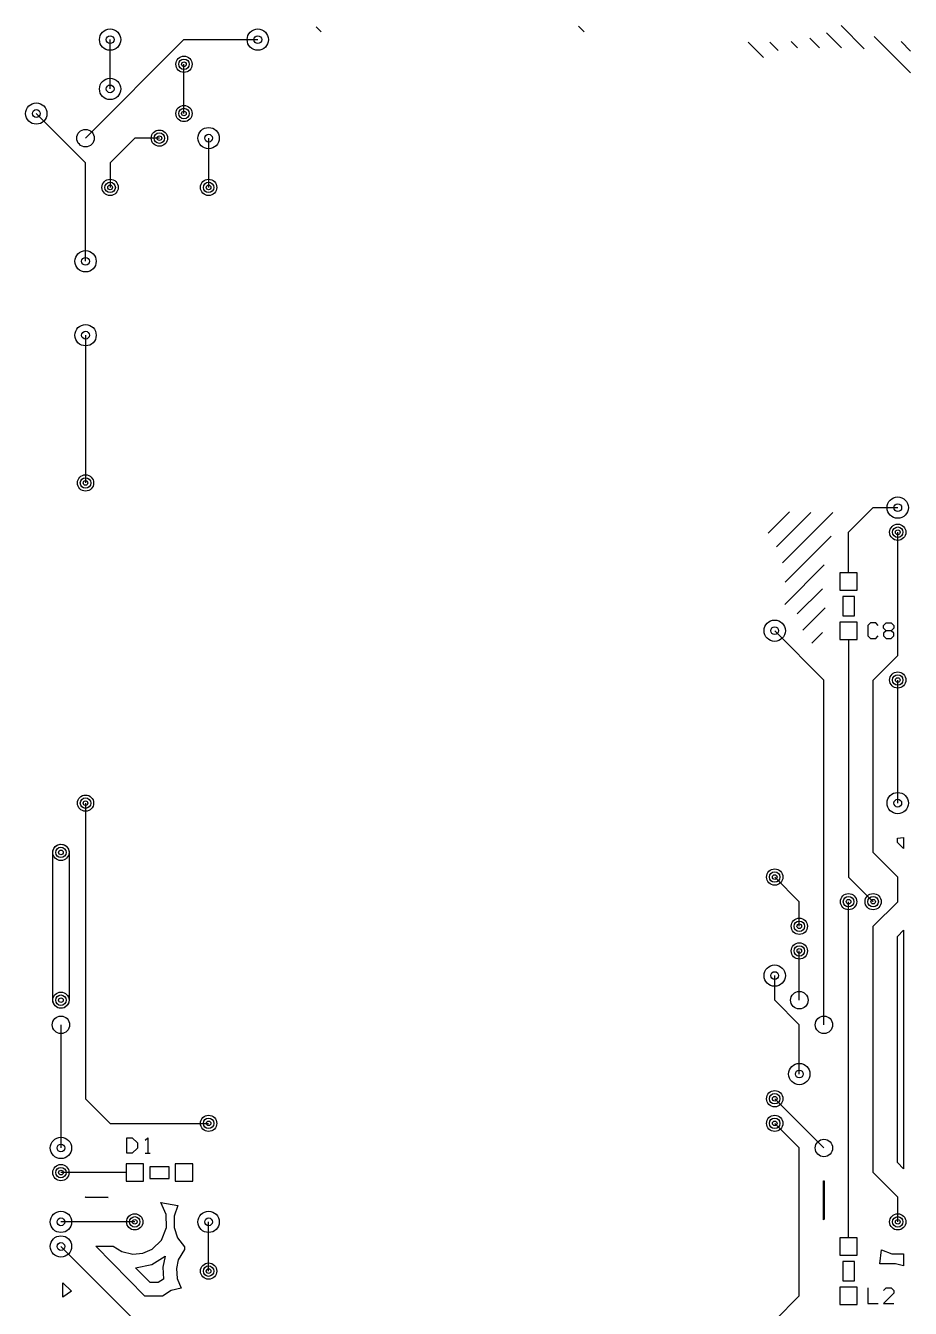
# Model space of a CAD drawing. Extents: x 8 to 54, y 9 to 364.
# Drawn here: x 8.3 to 54, y 297.8 to 363.9 of the extents above; entities that cross this region are included whole.
import ezdxf

# ---------------------------------------------------------------- set-up
doc = ezdxf.new("R2010")
doc.units = 0
doc.layers.add('SCORE', color=5, linetype='CONTINUOUS')

msp = doc.modelspace()

# ---------------------------------------------------------------- linework, layer by layer
at = {"layer": 'SCORE'}
for p, q in [((23.3278, 363.8804), (23.5882, 363.62)), ((36.875, 363.9097), (37.1646, 363.62)), ((50.4203, 363.9408), (51.6101, 362.751)), ((11.43, 358.14), (16.51, 363.22)), ((12.7, 360.68), (12.7, 363.22)), ((16.51, 363.22), (20.32, 363.22)), ((47.8408, 363.1262), (48.172, 362.795)), ((48.7971, 363.3013), (49.3033, 362.795)), ((49.6547, 363.575), (50.4347, 362.795)), ((52.1192, 363.3732), (53.99, 361.5025)), ((53.5086, 363.1152), (53.99, 362.6338)), ((45.6142, 363.09), (46.4067, 362.2975)), ((46.7456, 363.09), (47.1767, 362.6589)), ((16.51, 359.41), (16.51, 361.95)), ((11.43, 356.87), (8.89, 359.41)), ((13.97, 358.14), (12.7, 356.87)), ((15.24, 358.14), (13.97, 358.14)), ((17.78, 358.14), (17.78, 355.6)), ((11.43, 351.79), (11.43, 356.87)), ((12.7, 356.87), (12.7, 355.6)), ((11.43, 347.98), (11.43, 340.36)), ((46.6487, 337.7642), (47.7478, 338.8633)), ((47.0821, 337.0662), (48.8609, 338.845)), ((47.3866, 336.2394), (49.9923, 338.845)), ((50.8, 337.82), (52.07, 339.09)), ((52.07, 339.09), (53.34, 339.09)), ((47.5272, 335.2486), (49.9, 337.6214)), ((50.8, 335.73), (50.8, 337.82)), ((53.34, 331.47), (53.34, 337.82)), ((47.505, 334.095), (49.5482, 336.1382)), ((51.25, 335.73), (50.35, 335.73)), ((50.35, 335.73), (50.35, 334.83)), ((51.25, 334.83), (51.25, 335.73)), ((48.1501, 333.6088), (49.45, 334.9086)), ((50.35, 334.83), (51.25, 334.83)), ((51.1, 334.51), (50.5, 334.51)), ((50.5, 334.51), (50.5, 333.51)), ((51.1, 333.51), (51.1, 334.51)), ((48.4393, 332.7666), (49.6, 333.9273)), ((50.5, 333.51), (51.1, 333.51)), ((49.53, 330.2), (46.99, 332.74)), ((51.25, 333.19), (50.35, 333.19)), ((50.35, 333.19), (50.35, 332.29)), ((51.25, 332.29), (51.25, 333.19)), ((51.9333, 333.14), (51.8, 333.0067)), ((51.8, 333.0067), (51.8, 332.4733)), ((52.2, 333.14), (51.9333, 333.14)), ((52.3333, 333.0067), (52.2, 333.14)), ((52.6, 333.0067), (52.7333, 333.14)), ((52.6, 332.8733), (52.6, 333.0067)), ((52.7333, 332.74), (52.6, 332.8733)), ((52.7333, 332.74), (52.6, 332.6067)), ((52.7333, 333.14), (53, 333.14)), ((53, 332.74), (52.7333, 332.74)), ((53, 333.14), (53.1333, 333.0067)), ((53.1333, 332.8733), (53, 332.74)), ((53.1333, 332.6067), (53, 332.74)), ((53.1333, 333.0067), (53.1333, 332.8733)), ((48.9035, 332.0993), (49.45, 332.6459)), ((50.35, 332.29), (51.25, 332.29)), ((50.8, 332.29), (50.8, 330.2)), ((51.8, 332.4733), (51.9333, 332.34)), ((51.9333, 332.34), (52.2, 332.34)), ((52.2, 332.34), (52.3333, 332.4733)), ((52.6, 332.6067), (52.6, 332.4733)), ((52.6, 332.4733), (52.7333, 332.34)), ((52.7333, 332.34), (53, 332.34)), ((53, 332.34), (53.1333, 332.4733)), ((53.1333, 332.4733), (53.1333, 332.6067)), ((52.07, 330.2), (53.34, 331.47)), ((49.53, 312.42), (49.53, 330.2)), ((50.8, 330.2), (50.8, 320.04)), ((52.07, 321.31), (52.07, 330.2)), ((53.34, 323.85), (53.34, 330.2)), ((11.43, 323.85), (11.43, 308.61)), ((9.7581, 321.4319), (9.8353, 321.5764)), ((9.8353, 321.5764), (9.962, 321.6804)), ((9.962, 321.6804), (10.1188, 321.728)), ((10.1188, 321.728), (10.2819, 321.7119)), ((10.2819, 321.7119), (10.4264, 321.6347)), ((10.4264, 321.6347), (10.5304, 321.508)), ((10.5304, 321.508), (10.578, 321.3512)), ((53.32, 322.0507), (53.64, 322.0757)), ((53.32, 321.8278), (53.32, 322.0507)), ((53.64, 321.5078), (53.32, 321.8278)), ((53.64, 322.0757), (53.64, 321.5078)), ((9.74, 321.31), (9.7581, 321.4319)), ((9.742, 313.6488), (9.74, 321.31)), ((10.578, 321.3512), (10.58, 313.69)), ((53.34, 320.04), (52.07, 321.31)), ((48.26, 318.77), (46.99, 320.04)), ((50.8, 320.04), (52.07, 318.77)), ((53.34, 318.77), (53.34, 320.04)), ((48.26, 317.5), (48.26, 318.77)), ((50.8, 303.53), (50.8, 318.77)), ((52.07, 317.5), (53.34, 318.77)), ((52.07, 304.8), (52.07, 317.5)), ((53.32, 316.9822), (53.64, 317.3022)), ((53.32, 305.3178), (53.32, 316.9822)), ((53.64, 317.3022), (53.64, 304.9978)), ((48.26, 313.69), (48.26, 316.23)), ((46.99, 313.69), (46.99, 314.96)), ((9.772, 313.5293), (9.742, 313.6488)), ((9.863, 313.393), (9.772, 313.5293)), ((10.548, 313.5293), (10.457, 313.393)), ((10.58, 313.69), (10.548, 313.5293)), ((48.26, 312.42), (46.99, 313.69)), ((9.9993, 313.302), (9.863, 313.393)), ((10.16, 313.27), (9.9993, 313.302)), ((10.3207, 313.302), (10.16, 313.27)), ((10.457, 313.393), (10.3207, 313.302)), ((10.16, 312.42), (10.16, 306.07)), ((48.26, 309.88), (48.26, 312.42)), ((11.43, 308.61), (12.7, 307.34)), ((49.53, 306.07), (46.99, 308.61)), ((12.7, 307.34), (17.78, 307.34)), ((48.26, 306.07), (46.99, 307.34)), ((13.57, 305.8), (13.57, 306.6)), ((13.57, 306.6), (13.8367, 306.6)), ((13.8367, 306.6), (14.1033, 306.3333)), ((14.1033, 306.3333), (14.1033, 306.0667)), ((14.5033, 306.4667), (14.6367, 306.6)), ((14.6367, 306.6), (14.6367, 305.8)), ((13.8367, 305.8), (13.57, 305.8)), ((14.1033, 306.0667), (13.8367, 305.8)), ((14.5033, 305.8), (14.77, 305.8)), ((48.26, 298.45), (48.26, 306.07)), ((14.42, 305.25), (13.52, 305.25)), ((13.52, 305.25), (13.52, 304.35)), ((14.42, 304.35), (14.42, 305.25)), ((15.74, 305.1), (14.74, 305.1)), ((14.74, 305.1), (14.74, 304.5)), ((15.74, 304.5), (15.74, 305.1)), ((16.96, 305.25), (16.06, 305.25)), ((16.06, 305.25), (16.06, 304.35)), ((16.96, 304.35), (16.96, 305.25)), ((53.64, 304.9978), (53.32, 305.3178)), ((11.43, 304.8), (10.16, 304.8)), ((13.52, 304.8), (11.43, 304.8)), ((13.52, 304.35), (14.42, 304.35)), ((14.74, 304.5), (15.74, 304.5)), ((16.06, 304.35), (16.96, 304.35)), ((49.51, 302.3648), (49.51, 304.3707)), ((49.51, 304.3707), (49.55, 304.3707)), ((49.55, 304.3707), (49.55, 302.3994)), ((53.34, 303.53), (52.07, 304.8)), ((11.4545, 303.51), (11.4146, 303.55)), ((11.4146, 303.55), (12.5952, 303.51)), ((12.5952, 303.51), (11.4545, 303.51)), ((15.3143, 303.25), (16.1887, 303.1)), ((15.5945, 302.6457), (15.3143, 303.25)), ((16.1887, 303.1), (16.0041, 302.5507)), ((50.8, 301.44), (50.8, 303.53)), ((53.34, 302.26), (53.34, 303.53)), ((15.6125, 301.9608), (15.5945, 302.6457)), ((16.0041, 302.5507), (16.0041, 301.9693)), ((49.55, 302.3994), (49.51, 302.3648)), ((13.97, 302.26), (10.16, 302.26)), ((15.343, 301.3101), (15.6125, 301.9608)), ((16.0041, 301.9693), (16.1804, 301.4356)), ((17.78, 299.72), (17.78, 302.26)), ((13.97, 297.18), (10.16, 300.99)), ((14.4878, 298.43), (11.9593, 301.01)), ((11.9593, 301.01), (12.8632, 301.01)), ((12.8632, 301.01), (13.3062, 300.7281)), ((14.875, 300.857), (15.343, 301.3101)), ((16.1804, 301.4356), (16.53, 300.9655)), ((16.53, 300.9655), (16.53, 300.8268)), ((51.25, 301.44), (50.35, 301.44)), ((50.35, 301.44), (50.35, 300.54)), ((51.25, 300.54), (51.25, 301.44)), ((13.3062, 300.7281), (13.8675, 300.5935)), ((13.8675, 300.5935), (14.3956, 300.6455)), ((14.3956, 300.6455), (14.875, 300.857)), ((14.8518, 300.0607), (15.5366, 300.4824)), ((15.5366, 300.4824), (15.4194, 299.9254)), ((16.215, 300.3018), (16.1161, 299.8568)), ((16.53, 300.8268), (16.215, 300.3018)), ((50.35, 300.54), (51.25, 300.54)), ((52.4195, 300.1), (52.5, 300.8171)), ((52.5, 300.8171), (53.0408, 300.6175)), ((53.0408, 300.6175), (53.64, 300.6176)), ((53.64, 300.6176), (53.64, 299.9922)), ((14.0166, 299.8911), (14.8518, 300.0607)), ((14.7735, 299.1342), (14.0166, 299.8911)), ((15.4194, 299.9254), (15.4485, 299.2982)), ((16.1161, 299.8568), (16.1555, 299.3343)), ((51.1, 300.22), (50.5, 300.22)), ((50.5, 300.22), (50.5, 299.22)), ((51.1, 299.22), (51.1, 300.22)), ((53.2216, 300.0965), (52.4195, 300.1)), ((53.64, 299.9922), (53.2216, 300.0965)), ((10.26, 298.3708), (10.26, 299.1222)), ((10.26, 299.1222), (10.7005, 298.6818)), ((15.1743, 299.1371), (14.7735, 299.1342)), ((15.4485, 299.2982), (15.1743, 299.1371)), ((16.1555, 299.3343), (16.3595, 298.8426)), ((50.5, 299.22), (51.1, 299.22)), ((10.7005, 298.6818), (10.26, 298.3708)), ((15.4032, 298.43), (14.4878, 298.43)), ((15.8462, 298.7119), (15.4032, 298.43)), ((16.3595, 298.8426), (15.8462, 298.7119)), ((46.99, 297.18), (48.26, 298.45)), ((51.25, 298.9), (50.35, 298.9)), ((50.35, 298.9), (50.35, 298)), ((51.25, 298), (51.25, 298.9)), ((51.8, 298.85), (51.8, 298.05)), ((52.6, 298.7167), (52.7333, 298.85)), ((53.1333, 298.5833), (52.6, 298.05)), ((52.7333, 298.85), (53, 298.85)), ((53, 298.85), (53.1333, 298.7167)), ((53.1333, 298.7167), (53.1333, 298.5833)), ((50.35, 298), (51.25, 298)), ((51.8, 298.05), (52.3333, 298.05)), ((52.6, 298.05), (53.1333, 298.05))]:
    msp.add_line(p, q, dxfattribs=at)
for centre, radius in [((12.7, 363.22), 0.55), ((12.7, 363.22), 0.2), ((20.32, 363.22), 0.55), ((20.32, 363.22), 0.2), ((16.51, 361.95), 0.42), ((16.51, 361.95), 0.27), ((16.51, 361.95), 0.12), ((12.7, 360.68), 0.55), ((12.7, 360.68), 0.2), ((8.89, 359.41), 0.55), ((16.51, 359.41), 0.42), ((8.89, 359.41), 0.2), ((16.51, 359.41), 0.27), ((16.51, 359.41), 0.12), ((11.43, 358.14), 0.45), ((15.24, 358.14), 0.42), ((17.78, 358.14), 0.55), ((15.24, 358.14), 0.27), ((15.24, 358.14), 0.12), ((17.78, 358.14), 0.2), ((12.7, 355.6), 0.42), ((12.7, 355.6), 0.27), ((17.78, 355.6), 0.42), ((17.78, 355.6), 0.27), ((12.7, 355.6), 0.12), ((17.78, 355.6), 0.12), ((11.43, 351.79), 0.55), ((11.43, 351.79), 0.2), ((11.43, 347.98), 0.55), ((11.43, 347.98), 0.2), ((11.43, 340.36), 0.42), ((11.43, 340.36), 0.27), ((11.43, 340.36), 0.12), ((53.34, 339.09), 0.55), ((53.34, 339.09), 0.2), ((53.34, 337.82), 0.42), ((53.34, 337.82), 0.27), ((53.34, 337.82), 0.12), ((46.99, 332.74), 0.55), ((46.99, 332.74), 0.2), ((53.34, 330.2), 0.42), ((53.34, 330.2), 0.27), ((53.34, 330.2), 0.12), ((11.43, 323.85), 0.42), ((11.43, 323.85), 0.27), ((53.34, 323.85), 0.55), ((11.43, 323.85), 0.12), ((53.34, 323.85), 0.2), ((10.16, 321.31), 0.42), ((10.16, 321.31), 0.27), ((10.16, 321.31), 0.12), ((46.99, 320.04), 0.42), ((46.99, 320.04), 0.27), ((46.99, 320.04), 0.12), ((50.8, 318.77), 0.42), ((50.8, 318.77), 0.27), ((50.8, 318.77), 0.12), ((52.07, 318.77), 0.42), ((52.07, 318.77), 0.27), ((52.07, 318.77), 0.12), ((48.26, 317.5), 0.42), ((48.26, 317.5), 0.27), ((48.26, 317.5), 0.12), ((48.26, 316.23), 0.42), ((48.26, 316.23), 0.27), ((48.26, 316.23), 0.12), ((46.99, 314.96), 0.55), ((46.99, 314.96), 0.2), ((10.16, 313.69), 0.42), ((10.16, 313.69), 0.27), ((10.16, 313.69), 0.12), ((48.26, 313.69), 0.45), ((10.16, 312.42), 0.45), ((49.53, 312.42), 0.45), ((48.26, 309.88), 0.55), ((48.26, 309.88), 0.2), ((46.99, 308.61), 0.42), ((46.99, 308.61), 0.27), ((46.99, 308.61), 0.12), ((17.78, 307.34), 0.42), ((17.78, 307.34), 0.27), ((46.99, 307.34), 0.42), ((46.99, 307.34), 0.27), ((17.78, 307.34), 0.12), ((46.99, 307.34), 0.12), ((10.16, 306.07), 0.55), ((10.16, 306.07), 0.2), ((49.53, 306.07), 0.45), ((10.16, 304.8), 0.42), ((10.16, 304.8), 0.27), ((10.16, 304.8), 0.12), ((10.16, 302.26), 0.55), ((10.16, 302.26), 0.2), ((13.97, 302.26), 0.42), ((13.97, 302.26), 0.27), ((13.97, 302.26), 0.12), ((17.78, 302.26), 0.55), ((17.78, 302.26), 0.2), ((53.34, 302.26), 0.42), ((53.34, 302.26), 0.27), ((53.34, 302.26), 0.12), ((10.16, 300.99), 0.55), ((10.16, 300.99), 0.2), ((17.78, 299.72), 0.42), ((17.78, 299.72), 0.27), ((17.78, 299.72), 0.12)]:
    msp.add_circle(centre, radius, dxfattribs=at)

doc.saveas('drawing.dxf')
